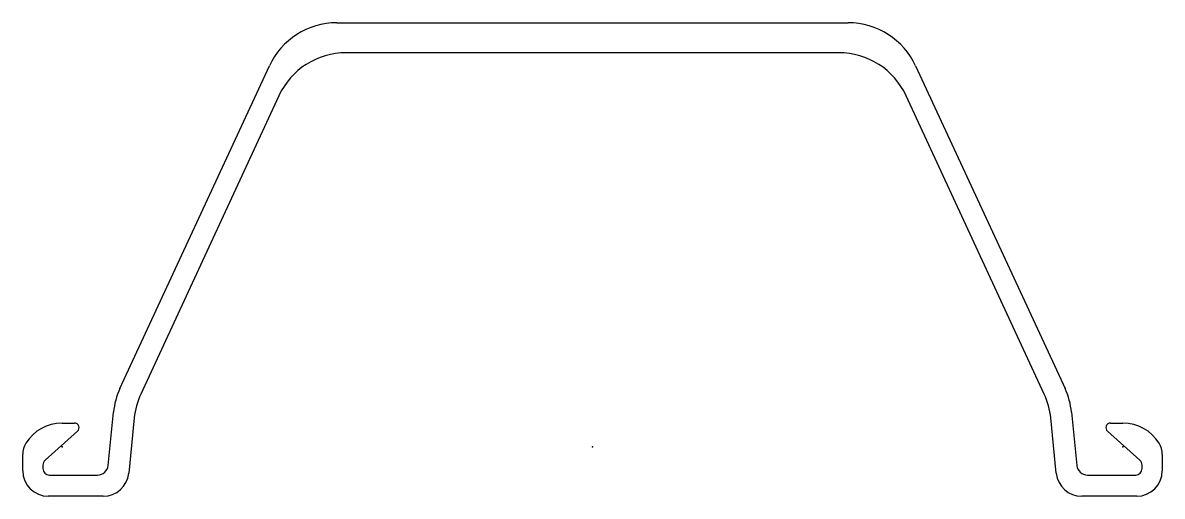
# Model space of a CAD drawing. Extents: x -18 to 518, y -23 to 200.
import ezdxf

# ---------------------------------------------------------------- set-up
doc = ezdxf.new("R2010")
doc.units = 0
doc.header["$MEASUREMENT"] = 0
doc.layers.get('0').update_dxf_attribs({"color": 5, "linetype": 'CONTINUOUS'})

msp = doc.modelspace()

# ---------------------------------------------------------------- linework, layer by layer
at = {"linetype": 'Continuous'}
for p, q in [((129.46652, 200), (370.53348, 200)), ((366.04358, 185.89999), (133.95642, 185.89999)), ((27.29735, 27.60184), (97.70439, 179.70261)), ((402.29559, 179.70261), (472.70264, 27.60184)), ((102.19434, 165.60275), (37.07793, 24.93303)), ((462.92206, 24.93303), (397.80566, 165.60275)), ((21.72025, -8.74752), (24.23319, 16.38186)), ((475.76682, 16.38186), (478.27975, -8.74752)), ((-0.00269, 11.25), (5.8213, 11.25)), ((34.01346, 13.71049), (31.39992, -12.44322)), ((468.60007, -12.44322), (465.98654, 13.71049)), ((494.17871, 11.25), (500.00269, 11.25)), ((7.28008, 7.45001), (-8.00749, -6.31626)), ((508.00751, -6.31626), (492.71991, 7.45001)), ((-18.5, -11.25), (-18.5, -3.48)), ((518.5, -3.48), (518.5, -11.25)), ((-9, -8.5456), (-9, -10.25)), ((509, -10.25), (509, -8.5456)), ((-6, -13.25), (16.74506, -13.25)), ((483.25494, -13.25), (506, -13.25)), ((19.45939, -23.25), (-6.5, -23.25)), ((506.5, -23.25), (480.54062, -23.25))]:
    msp.add_line(p, q, dxfattribs=at)
for centre, radius, start, end in [((129.46652, 165), 35, 90, 155.16071), ((370.53348, 165), 35, 24.8393, 90), ((133.95642, 150.89999), 35, 90, 155.16044), ((366.04358, 150.89999), 35, 24.83955, 90), ((59.05949, 12.89923), 35, 155.16071, 174.28941), ((440.94052, 12.89923), 35, 5.71059, 24.83931), ((68.84, 10.23028), 35, 155.16045, 174.29338), ((431.16, 10.23028), 35, 5.70662, 24.83956), ((-0.00269, -8.75), 20, 90, 148.19702), ((5.8213, 9.07), 2.18, 312.00265, 90), ((494.17871, 9.07), 2.18, 90, 227.99692), ((500.00269, -8.75), 20, 31.80297, 90), ((-8.5, -3.47783), 10, 148.21167, 180.01245), ((508.5, -3.47783), 10, 359.98755, 31.78833), ((-6, -8.5456), 3, 132.00265, 180), ((-6, -10.25), 3, 180, 270), ((16.74506, -8.25), 5, 270, 354.28941), ((483.25494, -8.25), 5, 185.71059, 270), ((506, -10.25), 3, 270, 0), ((506, -8.5456), 3, 0, 47.99717), ((-6.5, -11.25), 12, 180, 270), ((19.45939, -11.25), 12, 270, 354.29338), ((480.54062, -11.25), 12, 185.70661, 270), ((506.5, -11.25), 12, 270, 0)]:
    msp.add_arc(centre, radius, start, end, dxfattribs=at)
for p in [(0, 0), (250, 0), (500, 0)]:
    msp.add_point(p, dxfattribs=at)

doc.saveas('drawing.dxf')
